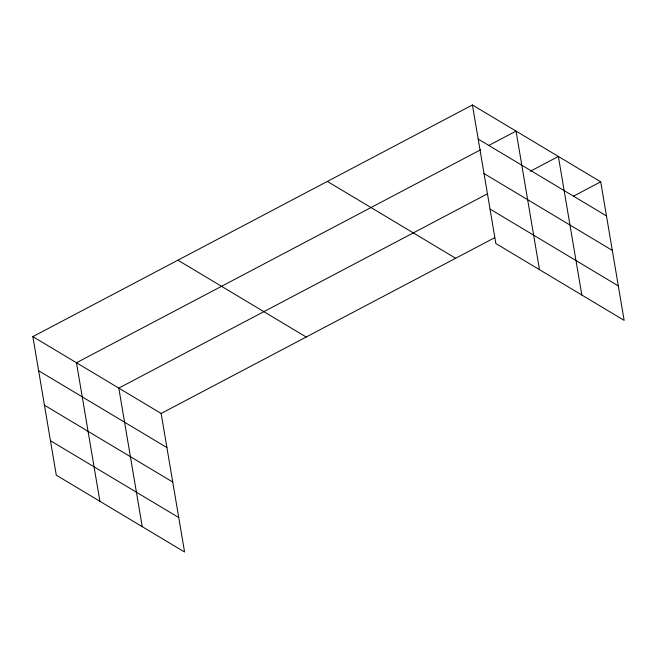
<?xml version="1.0" encoding="UTF-8"?>
<svg xmlns="http://www.w3.org/2000/svg" width="657" height="657" viewBox="0 0 657 657"><rect width="100%" height="100%" fill="white"/><g stroke="black" fill="none" stroke-linecap="round" stroke-linejoin="round"><path stroke-width="0.99" d="M32.85 336.622L161.146 413.467L184.576 552.02L56.288 475.183L32.85 336.622L472.424 104.98L600.712 181.817L624.15 320.378L495.854 243.533L472.424 104.98M480.686 149.739L76.467 362.754L99.905 501.307M488.841 145.435L516.041 131.104L539.479 269.657M487.658 193.725L118.81 388.106L142.24 526.668M530.273 171.272L558.376 156.465L581.815 295.018M161.146 413.467L494.639 237.719M573.52 196.156L600.712 181.817M478.189 139.087L606.485 215.931M484.02 173.555L612.316 250.399M490.023 209.066L618.319 285.91M327.358 181.422L455.654 258.267M177.907 260.18L306.203 337.025M38.623 370.737L166.911 447.581M44.446 405.205L172.742 482.049M50.458 440.716L178.753 517.56"/></g></svg>
